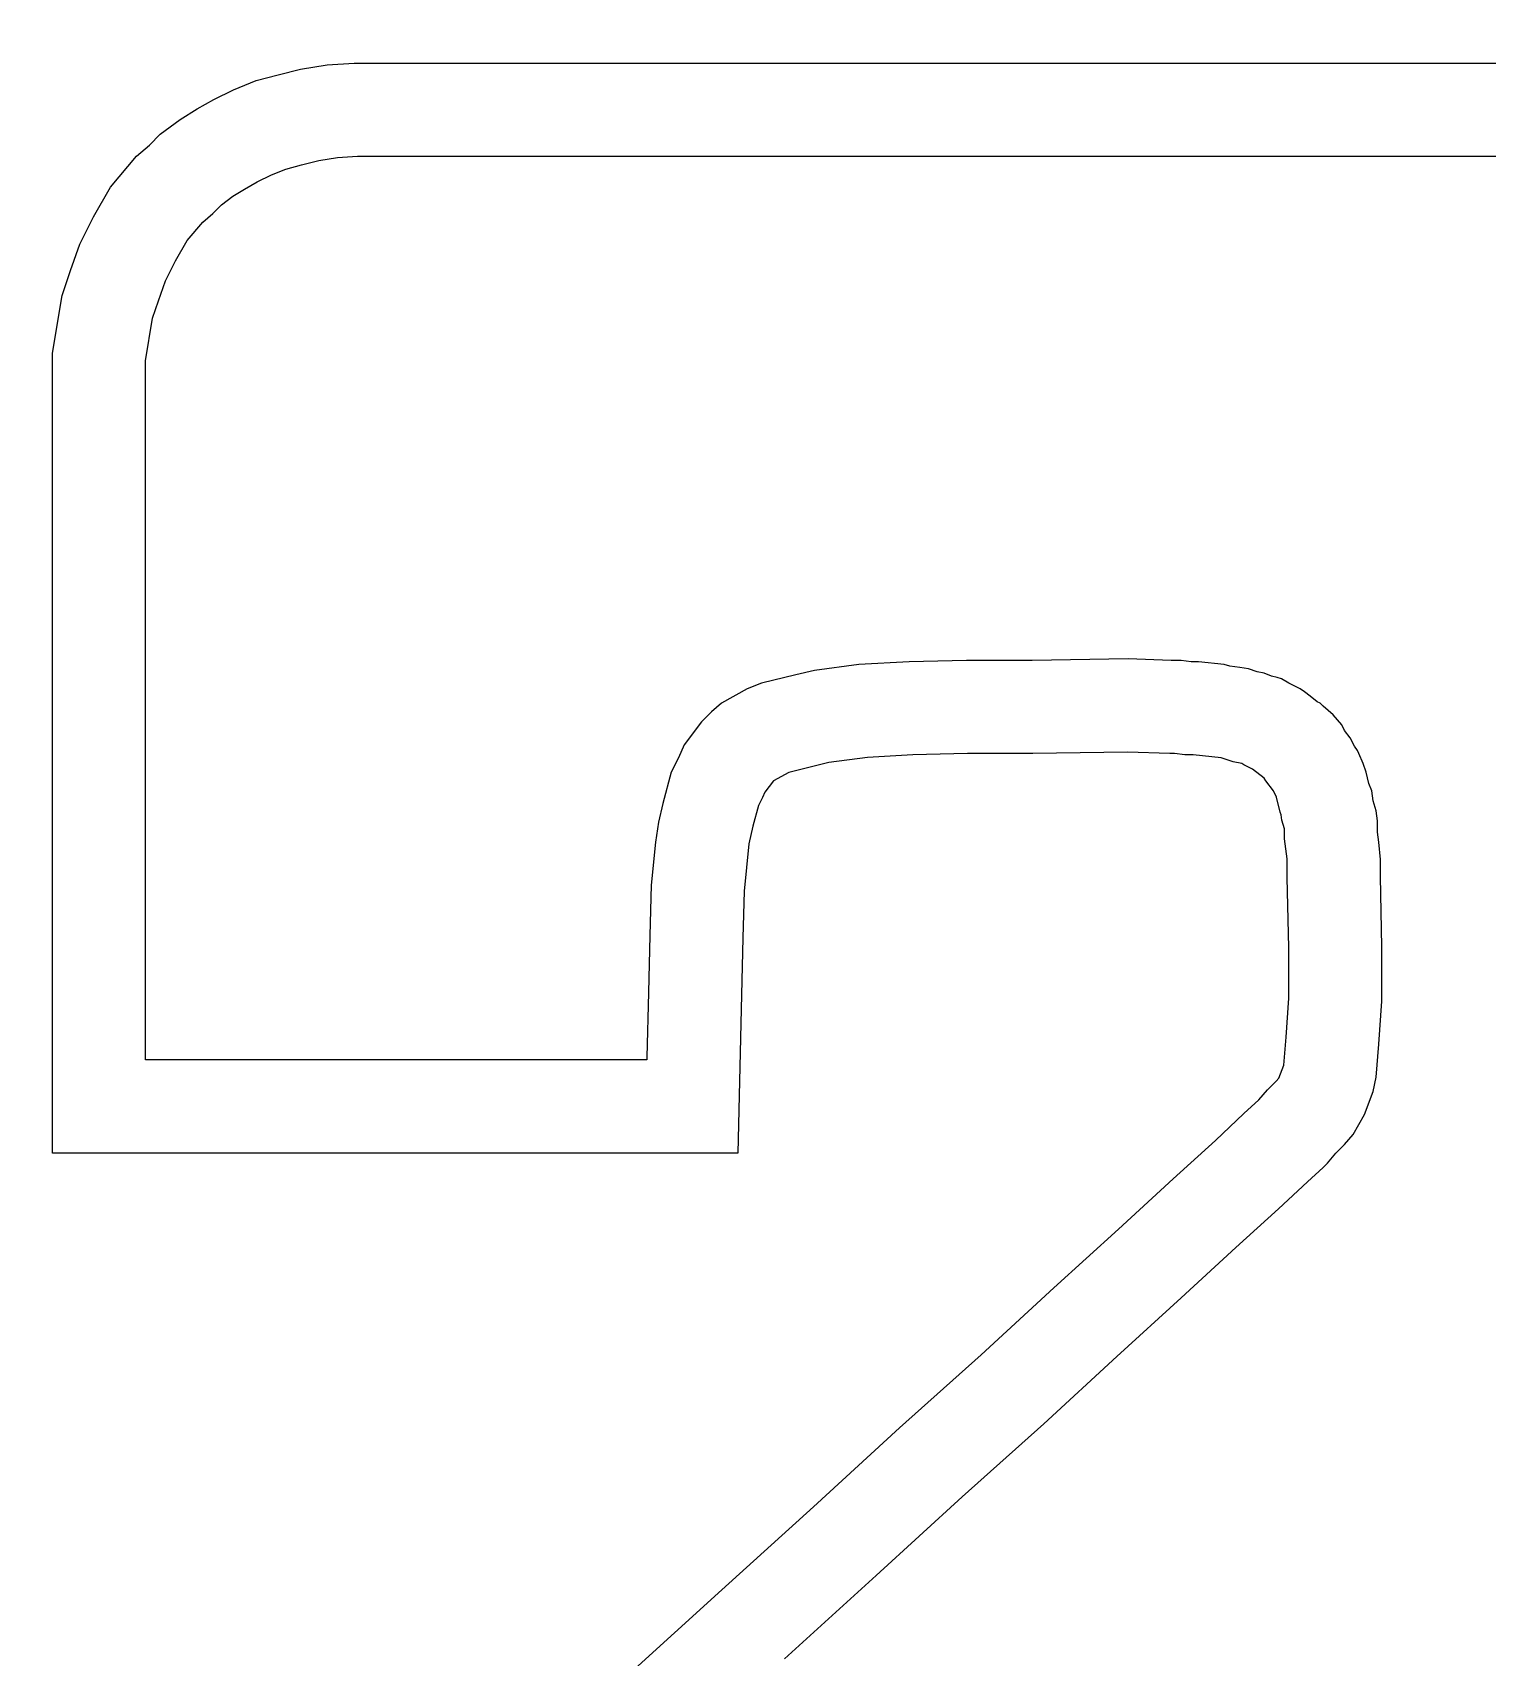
# Model space of a CAD drawing. Extents: x -19.1 to 19.1, y -19.1 to 19.1.
# Drawn here: x -0.939 to 1.405, y 14.228 to 16.846 of the extents above; entities that cross this region are included whole.
import ezdxf

# ---------------------------------------------------------------- set-up
doc = ezdxf.new("R2010")
doc.units = 0
doc.header["$LTSCALE"] = 32.67
doc.layers.add('G_OM_TRIE_D_ESQUISSE__ISO_', color=7, linetype='Continuous')
doc.layers.add('VISIBLE__ISO_', color=7, linetype='Continuous')

msp = doc.modelspace()

# ---------------------------------------------------------------- linework, layer by layer
at = {"layer": 'G_OM_TRIE_D_ESQUISSE__ISO_', "color": 7, "linetype": 'Continuous'}
msp.add_circle((0, 0), 18.9, dxfattribs=at)
at = {"layer": 'VISIBLE__ISO_', "color": 7, "linetype": 'Continuous'}
for p, q in [((-0.5434, 16.7781), (-0.5074, 16.7871)), ((-0.5074, 16.7871), (-0.4645, 16.7937)), ((-0.4645, 16.7937), (-0.4208, 16.7968)), ((-0.4208, 16.7968), (1.9917, 16.7968)), ((-0.6154, 16.7538), (-0.5786, 16.7685)), ((-0.5786, 16.7685), (-0.5434, 16.7781)), ((-0.674, 16.723), (-0.647, 16.738)), ((-0.647, 16.738), (-0.6154, 16.7538)), ((-0.7332, 16.682), (-0.7011, 16.706)), ((-0.7011, 16.706), (-0.674, 16.723)), ((-0.7505, 16.6646), (-0.7332, 16.682)), ((-0.7715, 16.6467), (-0.7505, 16.6646)), ((-0.8135, 16.597), (-0.7715, 16.6467)), ((-0.5308, 16.6261), (-0.5055, 16.633)), ((-0.5055, 16.633), (-0.4778, 16.6399)), ((-0.4778, 16.6399), (-0.4478, 16.6445)), ((-0.4478, 16.6445), (-0.4154, 16.6468)), ((-0.4154, 16.6468), (1.9964, 16.6468)), ((-0.5978, 16.5937), (-0.577, 16.6053)), ((-0.577, 16.6053), (-0.5539, 16.6168)), ((-0.5539, 16.6168), (-0.5308, 16.6261)), ((-0.8409, 16.5492), (-0.8135, 16.597)), ((-0.6347, 16.5684), (-0.6162, 16.5822)), ((-0.6162, 16.5822), (-0.5978, 16.5937)), ((-0.8629, 16.505), (-0.8409, 16.5492)), ((-0.6647, 16.5407), (-0.6486, 16.5545)), ((-0.6486, 16.5545), (-0.6347, 16.5684)), ((-0.6901, 16.5107), (-0.6647, 16.5407)), ((-0.8781, 16.4627), (-0.8629, 16.505)), ((-0.7086, 16.4783), (-0.6901, 16.5107)), ((-0.7247, 16.446), (-0.7086, 16.4783)), ((-0.8915, 16.4223), (-0.8781, 16.4627)), ((-0.7363, 16.4137), (-0.7247, 16.446)), ((-0.907, 16.3292), (-0.8915, 16.4223)), ((-0.7455, 16.386), (-0.7363, 16.4137)), ((-0.757, 16.3168), (-0.7455, 16.386)), ((-0.907, 15.0405), (-0.907, 16.3292)), ((-0.757, 15.1905), (-0.757, 16.3168)), ((0.3208, 15.8183), (0.2908, 15.8113)), ((0.3924, 15.8275), (0.3208, 15.8183)), ((0.4731, 15.8321), (0.3924, 15.8275)), ((0.5655, 15.8344), (0.4731, 15.8321)), ((0.6716, 15.8344), (0.5655, 15.8344)), ((0.8263, 15.8367), (0.6716, 15.8344)), ((0.8955, 15.8344), (0.8263, 15.8367)), ((0.9117, 15.8344), (0.8955, 15.8344)), ((0.9278, 15.8321), (0.9117, 15.8344)), ((0.9394, 15.8321), (0.9278, 15.8321)), ((0.9809, 15.8275), (0.9394, 15.8321)), ((0.9901, 15.8252), (0.9809, 15.8275)), ((1.0063, 15.8229), (0.9901, 15.8252)), ((1.0201, 15.8206), (1.0063, 15.8229)), ((1.034, 15.8159), (1.0201, 15.8206)), ((1.0455, 15.8136), (1.034, 15.8159)), ((0.2354, 15.7975), (0.2123, 15.7883)), ((0.2908, 15.8113), (0.2354, 15.7975)), ((1.0571, 15.809), (1.0455, 15.8136)), ((1.0663, 15.8067), (1.0571, 15.809)), ((1.0732, 15.8044), (1.0663, 15.8067)), ((1.0848, 15.7975), (1.0732, 15.8044)), ((1.1032, 15.7883), (1.0848, 15.7975)), ((0.1708, 15.7652), (0.1546, 15.7513)), ((0.2123, 15.7883), (0.1708, 15.7652)), ((1.1102, 15.7836), (1.1032, 15.7883)), ((1.1194, 15.7767), (1.1102, 15.7836)), ((1.1309, 15.7675), (1.1194, 15.7767)), ((1.1355, 15.7652), (1.1309, 15.7675)), ((1.1402, 15.7606), (1.1355, 15.7652)), ((0.1546, 15.7513), (0.1385, 15.7352)), ((1.1563, 15.7467), (1.1402, 15.7606)), ((1.1702, 15.7305), (1.1563, 15.7467)), ((0.1385, 15.7352), (0.1108, 15.6982)), ((1.1748, 15.7213), (1.1702, 15.7305)), ((1.184, 15.7098), (1.1748, 15.7213)), ((0.1108, 15.6982), (0.1016, 15.6775)), ((0.5673, 15.6844), (0.4793, 15.6822)), ((0.6727, 15.6844), (0.5673, 15.6844)), ((0.8249, 15.6867), (0.6727, 15.6844)), ((0.893, 15.6844), (0.8249, 15.6867)), ((0.901, 15.6844), (0.893, 15.6844)), ((0.9172, 15.6821), (0.901, 15.6844)), ((1.1909, 15.6959), (1.184, 15.7098)), ((1.1955, 15.689), (1.1909, 15.6959)), ((1.1979, 15.6844), (1.1955, 15.689)), ((1.2048, 15.6682), (1.1979, 15.6844)), ((0.1016, 15.6775), (0.09, 15.6544)), ((0.3439, 15.67), (0.2792, 15.6538)), ((0.4063, 15.678), (0.3439, 15.67)), ((0.4793, 15.6822), (0.4063, 15.678)), ((0.9311, 15.6821), (0.9172, 15.6821)), ((0.9762, 15.6771), (0.9311, 15.6821)), ((0.9954, 15.6707), (0.9762, 15.6771)), ((1.0091, 15.668), (0.9954, 15.6707)), ((1.0125, 15.6659), (1.0091, 15.668)), ((1.0264, 15.659), (1.0125, 15.6659)), ((1.0454, 15.6447), (1.0264, 15.659)), ((1.2094, 15.6544), (1.2048, 15.6682)), ((0.09, 15.6544), (0.0762, 15.6036)), ((0.2548, 15.6402), (0.241, 15.6218)), ((0.2792, 15.6538), (0.2548, 15.6402)), ((1.0477, 15.64), (1.0454, 15.6447)), ((1.0605, 15.624), (1.0477, 15.64)), ((1.214, 15.6359), (1.2094, 15.6544)), ((1.2186, 15.6244), (1.214, 15.6359)), ((0.2372, 15.6134), (0.2308, 15.6006)), ((0.241, 15.6218), (0.2372, 15.6134)), ((1.0649, 15.6137), (1.0605, 15.624)), ((1.071, 15.5897), (1.0649, 15.6137)), ((1.2209, 15.6082), (1.2186, 15.6244)), ((1.2256, 15.5921), (1.2209, 15.6082)), ((0.0762, 15.6036), (0.0692, 15.5736)), ((0.2308, 15.6006), (0.2217, 15.567)), ((1.0727, 15.5854), (1.071, 15.5897)), ((1.0739, 15.5769), (1.0727, 15.5854)), ((1.2279, 15.5759), (1.2256, 15.5921)), ((0.0692, 15.5736), (0.0646, 15.5413)), ((0.2217, 15.567), (0.2151, 15.5386)), ((1.0779, 15.563), (1.0739, 15.5769)), ((1.0779, 15.5468), (1.0779, 15.563)), ((1.2279, 15.5574), (1.2279, 15.5759)), ((1.2302, 15.5413), (1.2279, 15.5574)), ((0.0646, 15.5413), (0.0577, 15.4721)), ((0.2151, 15.5386), (0.2075, 15.4624)), ((1.0825, 15.5145), (1.0779, 15.5468)), ((1.2325, 15.5136), (1.2302, 15.5413)), ((1.0825, 15.4844), (1.0825, 15.5145)), ((1.2325, 15.4859), (1.2325, 15.5136)), ((1.0848, 15.3713), (1.0825, 15.4844)), ((1.2348, 15.3728), (1.2325, 15.4859)), ((0.0577, 15.4721), (0.0554, 15.3913)), ((0.2075, 15.4624), (0.2053, 15.3873)), ((0.0554, 15.3913), (0.0531, 15.299)), ((0.2053, 15.3873), (0.203, 15.2954)), ((1.0848, 15.2901), (1.0848, 15.3713)), ((1.2348, 15.2851), (1.2348, 15.3728)), ((0.0531, 15.299), (0.0508, 15.1951)), ((0.203, 15.2954), (0.1974, 15.0405)), ((1.0806, 15.2274), (1.0848, 15.2901)), ((1.2302, 15.2159), (1.2348, 15.2851)), ((1.0767, 15.1822), (1.0806, 15.2274)), ((1.2256, 15.1628), (1.2302, 15.2159)), ((0.0508, 15.1905), (-0.757, 15.1905)), ((0.0508, 15.1951), (0.0508, 15.1905)), ((1.0646, 15.1563), (1.0688, 15.1611)), ((1.0688, 15.1611), (1.0767, 15.1822)), ((1.2209, 15.1397), (1.2256, 15.1628)), ((1.0368, 15.1262), (1.0508, 15.1424)), ((1.0508, 15.1424), (1.0646, 15.1563)), ((1.2071, 15.1028), (1.2209, 15.1397)), ((1.0126, 15.1042), (1.0368, 15.1262)), ((0.9668, 15.0606), (1.0126, 15.1042)), ((1.1886, 15.0705), (1.2071, 15.1028)), ((0.8984, 14.999), (0.9668, 15.0606)), ((1.1748, 15.0543), (1.1886, 15.0705)), ((0.1974, 15.0405), (-0.907, 15.0405)), ((1.1471, 15.0243), (1.1609, 15.0405)), ((1.1609, 15.0405), (1.1748, 15.0543)), ((1.1148, 14.9943), (1.1402, 15.0174)), ((1.1402, 15.0174), (1.1471, 15.0243)), ((0.8103, 14.918), (0.8984, 14.999)), ((1.0686, 14.9504), (1.1148, 14.9943)), ((0.9994, 14.8881), (1.0686, 14.9504)), ((0.7065, 14.8233), (0.8103, 14.918)), ((0.9117, 14.8073), (0.9994, 14.8881)), ((0.5893, 14.7153), (0.7065, 14.8233)), ((0.8078, 14.7127), (0.9117, 14.8073)), ((0.4578, 14.5977), (0.5893, 14.7153)), ((0.6901, 14.6042), (0.8078, 14.7127)), ((0.319, 14.4705), (0.4578, 14.5977)), ((0.5585, 14.4865), (0.6901, 14.6042)), ((0.4201, 14.3596), (0.5585, 14.4865)), ((0.1715, 14.3368), (0.319, 14.4705)), ((0.2723, 14.2257), (0.4201, 14.3596)), ((0.019, 14.1982), (0.1715, 14.3368))]:
    msp.add_line(p, q, dxfattribs=at)
for radius in [19.15, 18.32]:
    msp.add_circle((0, 0), radius, dxfattribs=at)

doc.saveas('drawing.dxf')
